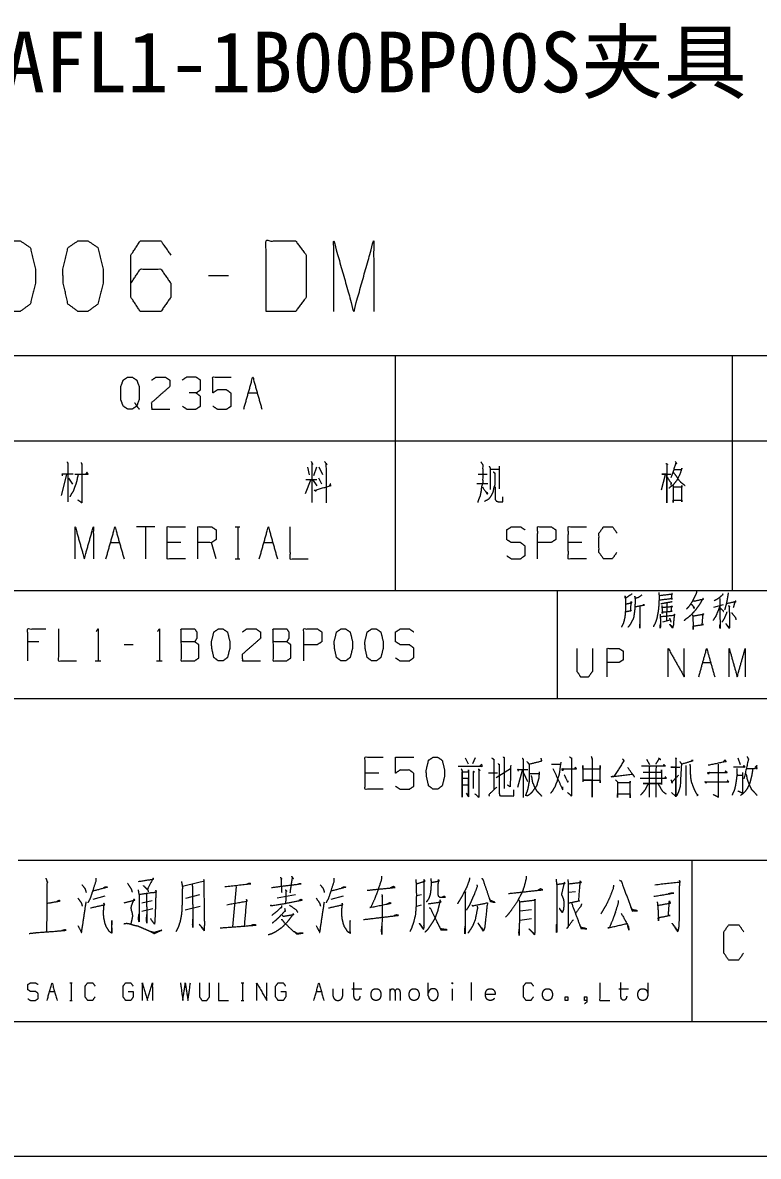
# Model space of a CAD drawing. Header units: millimetres. Extents: x 0 to 594, y 0 to 420.
# Drawn here: x 454.3 to 508.9, y 0 to 84.2 of the extents above; entities that cross this region are included whole.
import ezdxf

# ---------------------------------------------------------------- set-up
doc = ezdxf.new("R2010")
doc.units = ezdxf.units.MM
doc.layers.add('101', color=7, linetype='Continuous', true_color=0xffffff)

msp = doc.modelspace()

# ---------------------------------------------------------------- linework, layer by layer
at = {"layer": '101', "color": 72, "linetype": 'Continuous', "lineweight": 18}
for p, q in [((469.617, 65.375), (468.136, 65.375)), ((452, 59.463), (482, 59.463)), ((482, 59.463), (482, 53.113)), ((482, 59.463), (507, 59.463)), ((507, 59.463), (537, 59.463)), ((507, 59.463), (507, 53.113)), ((471.087, 56.675), (471.759, 56.675)), ((452, 53.113), (482, 53.113)), ((482, 53.113), (507, 53.113)), ((482, 53.113), (482, 42)), ((507, 53.113), (537, 53.113)), ((507, 53.113), (507, 42)), ((457.601, 50.625), (457.212, 49.075)), ((475.495, 51.175), (475.618, 50.6)), ((476.149, 51.175), (475.936, 50.525)), ((476.325, 51.2), (476.608, 50.625)), ((488.147, 50.65), (488.819, 50.65)), ((489.102, 51.025), (489.703, 51.025)), ((489.703, 51.25), (489.703, 49.55)), ((502.018, 50.6), (501.735, 49.45)), ((457.742, 50.35), (458.043, 49.9)), ((475.724, 50.25), (475.318, 49.175)), ((475.371, 50.25), (476.184, 50.25)), ((475.866, 50.25), (476.184, 49.775)), ((476.308, 50.375), (476.52, 49.925)), ((488.059, 49.95), (488.872, 49.95)), ((464.143, 46.737), (462.8, 46.737)), ((463.472, 46.737), (463.472, 44.363)), ((470.124, 46.737), (470.46, 46.737)), ((470.301, 46.737), (470.301, 44.363)), ((460.859, 45.563), (461.531, 45.563)), ((466.084, 45.563), (465.077, 45.563)), ((468.696, 44.363), (468.36, 45.563)), ((472.242, 45.563), (472.913, 45.563)), ((495.847, 45.563), (494.839, 45.563)), ((470.124, 44.363), (470.46, 44.363)), ((452, 42), (482, 42)), ((482, 42), (507, 42)), ((507, 42), (537, 42)), ((502.149, 41.069), (502.134, 39.766)), ((505.645, 40.782), (506.363, 40.98)), ((501.853, 39.678), (502.399, 39.832)), ((455.548, 38.206), (454.718, 38.206)), ((462.555, 37.981), (461.883, 37.981)), ((459.73, 36.781), (460.154, 36.781)), ((464.283, 36.781), (464.707, 36.781)), ((504.817, 36.664), (505.41, 36.664)), ((487.172, 29.581), (487.419, 29.131)), ((487.932, 29.581), (487.72, 29.131)), ((500.654, 29.481), (500.866, 29.081)), ((507.412, 29.581), (507.589, 29.081)), ((489.483, 28.131), (490.544, 28.806)), ((491.406, 28.656), (491.071, 27.381)), ((493.595, 29.106), (494.266, 29.106)), ((503.549, 29.006), (503.549, 26.781)), ((480.766, 28.456), (479.759, 28.456)), ((488.918, 28.481), (489.572, 28.481)), ((491.513, 28.481), (491.813, 27.831)), ((491.937, 28.431), (492.644, 28.431)), ((507.342, 28.306), (507.713, 28.306)), ((487.26, 26.956), (487.437, 26.681)), ((502.488, 27.006), (502.806, 26.731)), ((467.47, 19.408), (466.421, 19.132)), ((470.177, 20.029), (469.908, 17.027)), ((473.225, 19.201), (474.591, 19.442)), ((483.954, 19.408), (483.564, 19.339)), ((492.782, 19.856), (492.587, 19.753)), ((495.367, 19.649), (494.855, 19.58)), ((459.569, 19.097), (460.472, 19.339)), ((463.178, 18.821), (463.959, 18.994)), ((466.397, 18.304), (467.519, 18.58)), ((477.248, 19.097), (478.151, 19.339)), ((483.93, 18.649), (483.564, 18.545)), ((463.178, 18.2), (464.007, 18.407)), ((492.099, 18.304), (491.246, 18.2)), ((491.246, 17.545), (492.099, 17.648)), ((457.842, 12.887), (458.028, 12.887)), ((457.94, 12.887), (457.94, 11.576)), ((470.571, 12.887), (470.757, 12.887)), ((470.669, 12.887), (470.669, 11.576)), ((484.442, 11.921), (484.442, 12.887)), ((487.641, 12.901), (487.641, 11.576)), ((456.34, 12.239), (456.711, 12.239)), ((476.141, 12.239), (476.512, 12.239)), ((478.784, 12.446), (479.516, 12.446)), ((481.613, 11.576), (481.613, 12.446)), ((486.227, 12.446), (486.227, 11.576)), ((498.585, 12.446), (499.317, 12.446)), ((457.842, 11.576), (458.028, 11.576)), ((470.571, 11.576), (470.757, 11.576))]:
    msp.add_line(p, q, dxfattribs=at)
at = {"layer": '101', "color": 133, "linetype": 'Continuous', "lineweight": 18}
for p, q in [((404, 42), (584, 42)), ((494, 42), (494, 34)), ((404, 34), (584, 34)), ((454, 22), (563, 22)), ((504, 22), (504, 10)), ((25, 10), (584, 10)), ((404, 10), (584, 10)), ((0, 0), (594, 0))]:
    msp.add_line(p, q, dxfattribs=at)
at = {"layer": '101', "color": 72, "linetype": 'Continuous', "lineweight": 18}
for points, knots in [([(454.17, 62.729), (454.91, 63.28), (455.3, 64.823), (455.3, 65.871), (454.91, 67.469), (454.17, 67.965), (453.43, 67.965), (452.689, 67.469), (452.299, 65.871), (452.338, 64.823), (452.689, 63.28), (453.43, 62.729), (454.17, 62.729)], [0, 0, 0.067524, 0.18397, 0.260583, 0.380943, 0.446139, 0.500306, 0.565503, 0.685862, 0.762528, 0.878309, 0.945834, 1, 1]), ([(459.189, 62.729), (459.929, 63.28), (460.319, 64.823), (460.319, 65.871), (459.929, 67.469), (459.189, 67.965), (458.449, 67.965), (457.708, 67.469), (457.318, 65.871), (457.357, 64.823), (457.708, 63.28), (458.449, 62.729), (459.189, 62.729)], [0, 0, 0.067527, 0.183972, 0.260585, 0.380944, 0.446143, 0.500306, 0.565505, 0.685864, 0.76253, 0.87831, 0.945837, 1, 1]), ([(462.376, 64.823), (463.078, 65.871), (464.598, 65.871), (465.338, 64.823), (465.338, 63.776), (464.598, 62.729), (463.078, 62.729), (462.376, 63.776), (462.376, 66.918), (463.078, 67.965), (464.598, 67.965), (465.338, 66.918)], [0, 0, 0.076964, 0.169762, 0.248074, 0.312019, 0.39033, 0.483128, 0.560092, 0.751927, 0.82889, 0.921688, 1, 1]), ([(472.414, 62.729), (474.597, 62.729), (475.376, 63.776), (475.376, 66.918), (474.597, 67.965), (472.414, 67.965), (472.414, 62.729)], [0, 0, 0.142135, 0.22716, 0.43179, 0.516816, 0.658951, 1, 1]), ([(477.433, 62.729), (477.433, 67.965), (478.914, 62.729), (480.395, 67.965), (480.395, 62.729)], [0, 0, 0.245192, 0.5, 0.754808, 1, 1]), ([(462.653, 55.95), (462.812, 55.7), (462.476, 55.475), (462.14, 55.475), (461.804, 55.7), (461.628, 56.175), (461.628, 57.15), (461.804, 57.625), (462.14, 57.85), (462.476, 57.85), (462.812, 57.625), (462.989, 57.15), (462.989, 56.2), (462.812, 55.7), (462.989, 55.475)], [0, 0, 0.043279, 0.102317, 0.15137, 0.210409, 0.284431, 0.426833, 0.500855, 0.559893, 0.608946, 0.667985, 0.742007, 0.880758, 0.958212, 1, 1]), ([(463.922, 57.625), (464.24, 57.85), (464.929, 57.85), (465.265, 57.625), (465.265, 57.15), (463.904, 55.95), (463.922, 55.475), (465.265, 55.475)], [0, 0, 0.069694, 0.192978, 0.265273, 0.350226, 0.674741, 0.759753, 1, 1]), ([(467.206, 56.675), (467.542, 56.9), (467.542, 57.625), (467.206, 57.85), (466.516, 57.85), (466.181, 57.625)], [0, 0, 0.153882, 0.429856, 0.583738, 0.846131, 1, 1]), ([(468.457, 55.7), (468.793, 55.475), (469.482, 55.475), (469.818, 55.7), (469.818, 56.65), (469.482, 56.9), (468.793, 56.9), (468.457, 56.675), (468.457, 57.85), (469.818, 57.85)], [0, 0, 0.062227, 0.168343, 0.230571, 0.376816, 0.441265, 0.547381, 0.609609, 0.790491, 1, 1]), ([(470.751, 55.475), (471.423, 57.85), (472.095, 55.475)], [0, 0, 0.499999, 1, 1]), ([(466.198, 55.7), (466.516, 55.475), (467.206, 55.475), (467.542, 55.7), (467.542, 56.425), (467.206, 56.675), (466.693, 56.675)], [0, 0, 0.124113, 0.34368, 0.472446, 0.703377, 0.83674, 1, 1]), ([(457.636, 51.55), (457.707, 51.45), (457.707, 48.6)], [0, 0, 0.041199, 1, 1]), ([(458.679, 51.525), (458.732, 51.375), (458.732, 48.525), (458.432, 48.725)], [0, 0, 0.047211, 0.892897, 1, 1]), ([(475.76, 51.575), (475.866, 51.375), (475.813, 51.45), (475.813, 48.55)], [0, 0, 0.070341, 0.098886, 1, 1]), ([(476.75, 51.575), (476.926, 51.375), (476.856, 51.45), (476.856, 48.525)], [0, 0, 0.081003, 0.112283, 1, 1]), ([(488.359, 51.55), (488.483, 51.35), (488.483, 50), (488.395, 49.7), (488.359, 49.375), (488.289, 49.025), (488.2, 48.825), (488.112, 48.55)], [0, 0, 0.076124, 0.513099, 0.614333, 0.72015, 0.835727, 0.906506, 1, 1]), ([(502.089, 51.45), (502.195, 51.35), (502.142, 51.425), (502.142, 48.525), (502.142, 50.65), (501.788, 50.65), (502.442, 50.65)], [0, 0, 0.023246, 0.037896, 0.500412, 0.839325, 0.895699, 1, 1]), ([(502.778, 51.575), (502.884, 51.425), (502.814, 51.45), (502.46, 50.375)], [0, 0, 0.132127, 0.18606, 1, 1]), ([(457.3, 50.525), (457.283, 50.675), (458.096, 50.675)], [0, 0, 0.156662, 1, 1]), ([(458.467, 50.625), (458.396, 50.375), (458.361, 50.15), (458.29, 49.9), (458.184, 49.65), (458.096, 49.375), (457.954, 49.175), (457.848, 48.975)], [0, 0, 0.146027, 0.274049, 0.420079, 0.572726, 0.735077, 0.872761, 1, 1]), ([(458.22, 50.65), (459.209, 50.65), (459.121, 50.775), (459.015, 50.65)], [0, 0, 0.757422, 0.874569, 1, 1]), ([(489.261, 50.825), (489.385, 50.725), (489.385, 49.85), (489.296, 49.6), (489.261, 49.375), (489.19, 49.2), (489.049, 48.95), (488.907, 48.775), (488.624, 48.625)], [0, 0, 0.062424, 0.405825, 0.509885, 0.599271, 0.67335, 0.786068, 0.874362, 1, 1]), ([(488.96, 51.25), (489.049, 51.1), (489.049, 49.5)], [0, 0, 0.098135, 1, 1]), ([(502.708, 51), (503.255, 51), (503.273, 51.1), (503.114, 50.625), (502.884, 50.175), (502.619, 49.85), (502.301, 49.6)], [0, 0, 0.220965, 0.261917, 0.463928, 0.667686, 0.836825, 1, 1]), ([(502.637, 50.775), (502.814, 50.55), (503.008, 50.25), (503.185, 50.05), (503.503, 49.8)], [0, 0, 0.217552, 0.489381, 0.692327, 1, 1]), ([(476.149, 49.5), (476.096, 49.375), (475.99, 49.45), (477.227, 49.8), (477.174, 49.925), (477.103, 49.775)], [0, 0, 0.073276, 0.143365, 0.837238, 0.910514, 1, 1]), ([(488.465, 49.7), (488.819, 49.175), (488.872, 49.225), (488.731, 49.325)], [0, 0, 0.720028, 0.802953, 1, 1]), ([(489.402, 49.7), (489.402, 48.775), (489.491, 48.65), (489.632, 48.6), (489.985, 48.6), (489.985, 48.975)], [0, 0, 0.472766, 0.551011, 0.62766, 0.808338, 1, 1]), ([(502.177, 50.425), (502.478, 49.95), (502.478, 50.025), (502.442, 49.825)], [0, 0, 0.668993, 0.75826, 1, 1]), ([(502.619, 49.8), (502.619, 48.55), (502.619, 48.725), (503.255, 48.725), (503.255, 48.6), (503.255, 49.8), (503.255, 49.675), (502.69, 49.675)], [0, 0, 0.306602, 0.349526, 0.505604, 0.536265, 0.830602, 0.861262, 1, 1]), ([(458.247, 44.363), (458.247, 46.737), (458.919, 44.363), (459.59, 46.737), (459.59, 44.363)], [0, 0, 0.245192, 0.500001, 0.754808, 1, 1]), ([(460.524, 44.363), (461.195, 46.737), (461.867, 44.363)], [0, 0, 0.499999, 1, 1]), ([(466.42, 44.363), (465.076, 44.363), (465.076, 46.737), (466.42, 46.737)], [0, 0, 0.26539, 0.73461, 1, 1]), ([(467.353, 44.363), (467.353, 46.737), (468.36, 46.737), (468.696, 46.513), (468.696, 45.788), (468.36, 45.563), (467.353, 45.563)], [0, 0, 0.400951, 0.571036, 0.639278, 0.761673, 0.829915, 1, 1]), ([(471.906, 44.363), (472.578, 46.737), (473.249, 44.363)], [0, 0, 0.500001, 1, 1]), ([(474.182, 46.737), (474.182, 44.363), (475.526, 44.363)], [0, 0, 0.638733, 1, 1]), ([(490.269, 44.588), (490.604, 44.363), (491.294, 44.363), (491.63, 44.613), (491.63, 45.313), (491.294, 45.563), (490.622, 45.563), (490.269, 45.788), (490.269, 46.513), (490.622, 46.737), (491.294, 46.737), (491.63, 46.513)], [0, 0, 0.068035, 0.184054, 0.254518, 0.372335, 0.442799, 0.555847, 0.62637, 0.748394, 0.818917, 0.931965, 1, 1]), ([(492.563, 44.363), (492.563, 46.737), (493.57, 46.737), (493.906, 46.513), (493.906, 45.788), (493.553, 45.563), (492.563, 45.563)], [0, 0, 0.401146, 0.571314, 0.639589, 0.762044, 0.832821, 1, 1]), ([(496.183, 44.363), (494.839, 44.363), (494.839, 46.737), (496.183, 46.737)], [0, 0, 0.26539, 0.73461, 1, 1]), ([(498.441, 44.838), (498.106, 44.363), (497.452, 44.363), (497.116, 44.838), (497.116, 46.263), (497.452, 46.737), (498.123, 46.737), (498.459, 46.263)], [0, 0, 0.114572, 0.243369, 0.357936, 0.638584, 0.753151, 0.885433, 1, 1]), ([(499.558, 41.753), (499.496, 41.709), (499.075, 41.422), (499.043, 41.599), (499.09, 41.422), (499.09, 40.848), (499.075, 40.495), (499.059, 40.252), (499.028, 40.009), (498.981, 39.788), (498.918, 39.567), (498.84, 39.413), (498.778, 39.28)], [0, 0, 0.024368, 0.186804, 0.243943, 0.302152, 0.485021, 0.597665, 0.675193, 0.753197, 0.825097, 0.898188, 0.953343, 1, 1]), ([(500.292, 41.665), (500.042, 41.488), (499.808, 41.422), (499.777, 41.599), (499.808, 41.334), (499.793, 41.069), (499.777, 40.782), (499.761, 40.539), (499.73, 40.318), (499.699, 40.075), (499.652, 39.898), (499.574, 39.766), (499.496, 39.611), (499.418, 39.479), (499.34, 39.368), (499.262, 39.28)], [0, 0, 0.096323, 0.172942, 0.229419, 0.31342, 0.396988, 0.487497, 0.564128, 0.634338, 0.711439, 0.768977, 0.817389, 0.871907, 0.92032, 0.962889, 1, 1]), ([(501.556, 41.864), (501.572, 41.665), (501.572, 41.312), (501.556, 40.98), (501.54, 40.76), (501.509, 40.472), (501.462, 40.23), (501.415, 39.965), (501.353, 39.766), (501.275, 39.567), (501.15, 39.324)], [0, 0, 0.076501, 0.212087, 0.339339, 0.424292, 0.535104, 0.630037, 0.733303, 0.813244, 0.895183, 1, 1]), ([(501.603, 41.643), (502.571, 41.753), (502.524, 41.797), (502.477, 41.4), (502.555, 41.4), (501.587, 41.289)], [0, 0, 0.391065, 0.416908, 0.577568, 0.608919, 1, 1]), ([(504.131, 41.245), (504.178, 41.223), (504.88, 41.378), (504.834, 41.422), (504.709, 41.201), (504.568, 40.958), (504.428, 40.76), (504.272, 40.561), (504.1, 40.362), (503.913, 40.163), (503.71, 39.987), (503.554, 39.876), (503.429, 39.766)], [0, 0, 0.017087, 0.254606, 0.275863, 0.359627, 0.452281, 0.53264, 0.616083, 0.702808, 0.792983, 0.881824, 0.944958, 1, 1]), ([(504.35, 41.93), (504.334, 41.775), (504.147, 41.422), (504.038, 41.201), (503.913, 41.002), (503.757, 40.782), (503.6, 40.627)], [0, 0, 0.101777, 0.36375, 0.525151, 0.678919, 0.856079, 1, 1]), ([(506.3, 41.753), (506.269, 41.665), (506.066, 41.488), (505.848, 41.334), (505.66, 41.245)], [0, 0, 0.111866, 0.433083, 0.752722, 1, 1]), ([(506.082, 41.422), (506.098, 39.678), (506.113, 39.192), (506.082, 39.28), (506.098, 39.479)], [0, 0, 0.691284, 0.883885, 0.921007, 1, 1]), ([(506.706, 41.841), (506.691, 41.731), (506.613, 41.267), (506.55, 40.958), (506.441, 40.583)], [0, 0, 0.086565, 0.451627, 0.696476, 1, 1]), ([(499.121, 40.428), (499.153, 40.45), (499.512, 40.517), (499.465, 40.495), (499.512, 41.179), (499.543, 41.091), (499.106, 40.98)], [0, 0, 0.022681, 0.239272, 0.269991, 0.67699, 0.732558, 1, 1]), ([(499.793, 40.804), (500.495, 40.936), (500.448, 40.958), (500.37, 40.914)], [0, 0, 0.834801, 0.895274, 1, 1]), ([(500.152, 40.848), (500.152, 39.214), (500.136, 39.324), (500.152, 39.501)], [0, 0, 0.849787, 0.907774, 1, 1]), ([(502.555, 41.201), (502.508, 41.157), (502.118, 41.091), (501.899, 41.047), (501.696, 41.002)], [0, 0, 0.072258, 0.516577, 0.766872, 1, 1]), ([(501.775, 40.892), (501.79, 40.737), (501.821, 40.296), (501.806, 40.406), (502.539, 40.472), (502.477, 40.472), (502.524, 40.87), (502.555, 40.804), (501.79, 40.737)], [0, 0, 0.056492, 0.21748, 0.258025, 0.525912, 0.548628, 0.694157, 0.720792, 1, 1]), ([(503.959, 41.002), (503.991, 40.98), (504.162, 40.782), (504.178, 40.671), (504.116, 40.826)], [0, 0, 0.066027, 0.51959, 0.712136, 1, 1]), ([(506.082, 40.87), (505.988, 40.583), (505.879, 40.34), (505.785, 40.097), (505.692, 39.965), (505.582, 39.788)], [0, 0, 0.251915, 0.474139, 0.691324, 0.826702, 1, 1]), ([(506.098, 40.715), (506.3, 40.539), (506.347, 40.45)], [0, 0, 0.729132, 1, 1]), ([(506.597, 40.428), (506.581, 40.318), (506.41, 39.92), (506.238, 39.656)], [0, 0, 0.129623, 0.632932, 1, 1]), ([(506.738, 40.892), (506.816, 40.782), (506.784, 40.804), (506.8, 39.633), (506.8, 39.346), (506.784, 39.192), (506.535, 39.545), (506.784, 39.236)], [0, 0, 0.051679, 0.066293, 0.513636, 0.623353, 0.682731, 0.848101, 1, 1]), ([(506.581, 41.047), (507.284, 41.201), (507.221, 41.223), (507.081, 40.737)], [0, 0, 0.557075, 0.608386, 1, 1]), ([(501.65, 40.252), (501.665, 40.053), (501.681, 39.545), (501.665, 39.214), (501.65, 39.302), (501.681, 39.523)], [0, 0, 0.147471, 0.523365, 0.76867, 0.83502, 1, 1]), ([(501.681, 40.075), (502.742, 40.185), (502.711, 40.252), (502.696, 40.141), (502.649, 39.633), (502.633, 39.435), (502.571, 39.214), (502.368, 39.501), (502.586, 39.28)], [0, 0, 0.37408, 0.399746, 0.438828, 0.617586, 0.687454, 0.767884, 0.891101, 1, 1]), ([(502.352, 39.965), (502.415, 39.788), (502.446, 39.656)], [0, 0, 0.579206, 1, 1]), ([(504.038, 40.208), (504.069, 40.141), (504.1, 39.589), (504.116, 39.523), (504.116, 39.126), (504.1, 39.302), (504.1, 39.368), (504.865, 39.479), (504.771, 39.479), (504.849, 40.296), (504.88, 40.252), (504.834, 40.23), (504.084, 40.097)], [0, 0, 0.018828, 0.160986, 0.178485, 0.280675, 0.32627, 0.343302, 0.542022, 0.566109, 0.777123, 0.791034, 0.804348, 1, 1]), ([(506.956, 40.362), (507.237, 40.009), (507.284, 39.832)], [0, 0, 0.711826, 1, 1]), ([(454.718, 36.781), (454.718, 39.156), (456.061, 39.156)], [0, 0, 0.638733, 1, 1]), ([(456.994, 39.156), (456.994, 36.781), (458.338, 36.781)], [0, 0, 0.638733, 1, 1]), ([(459.801, 38.956), (459.942, 39.156), (459.942, 36.781)], [0, 0, 0.093495, 1, 1]), ([(464.354, 38.956), (464.495, 39.156), (464.495, 36.781)], [0, 0, 0.093486, 1, 1]), ([(466.1, 38.206), (466.1, 39.156), (467.108, 39.156), (467.267, 38.931), (467.267, 38.456), (467.108, 38.206), (466.1, 38.206), (466.1, 36.781), (467.09, 36.781), (467.426, 37.006), (467.426, 37.981), (467.108, 38.206)], [0, 0, 0.115916, 0.238846, 0.272469, 0.330427, 0.366583, 0.489513, 0.663388, 0.784159, 0.833485, 0.952452, 1, 1]), ([(469.207, 36.781), (469.543, 37.031), (469.72, 37.731), (469.72, 38.206), (469.543, 38.931), (469.207, 39.156), (468.871, 39.156), (468.536, 38.931), (468.359, 38.206), (468.377, 37.731), (468.536, 37.031), (468.871, 36.781), (469.207, 36.781)], [0, 0, 0.067525, 0.183972, 0.260585, 0.380946, 0.446143, 0.500306, 0.565503, 0.685864, 0.76253, 0.878312, 0.945837, 1, 1]), ([(470.653, 38.931), (470.971, 39.156), (471.661, 39.156), (471.996, 38.931), (471.996, 38.456), (470.635, 37.256), (470.653, 36.781), (471.996, 36.781)], [0, 0, 0.069694, 0.192979, 0.265274, 0.350228, 0.67474, 0.759752, 1, 1]), ([(472.93, 38.206), (472.93, 39.156), (473.937, 39.156), (474.096, 38.931), (474.096, 38.456), (473.937, 38.206), (472.93, 38.206), (472.93, 36.781), (473.919, 36.781), (474.255, 37.006), (474.255, 37.981), (473.937, 38.206)], [0, 0, 0.115917, 0.238848, 0.272471, 0.33043, 0.366586, 0.489518, 0.663393, 0.784166, 0.833488, 0.952456, 1, 1]), ([(475.206, 36.781), (475.206, 39.156), (476.213, 39.156), (476.549, 38.931), (476.549, 38.206), (476.196, 37.981), (475.206, 37.981)], [0, 0, 0.401141, 0.571307, 0.639586, 0.76204, 0.832816, 1, 1]), ([(478.313, 36.781), (478.649, 37.031), (478.826, 37.731), (478.826, 38.206), (478.649, 38.931), (478.313, 39.156), (477.977, 39.156), (477.642, 38.931), (477.465, 38.206), (477.482, 37.731), (477.642, 37.031), (477.977, 36.781), (478.313, 36.781)], [0, 0, 0.06753, 0.183975, 0.260587, 0.380946, 0.446148, 0.500311, 0.565508, 0.685866, 0.762531, 0.878313, 0.945837, 1, 1]), ([(480.59, 36.781), (480.925, 37.031), (481.102, 37.731), (481.102, 38.206), (480.925, 38.931), (480.59, 39.156), (480.254, 39.156), (479.918, 38.931), (479.741, 38.206), (479.759, 37.731), (479.918, 37.031), (480.254, 36.781), (480.59, 36.781)], [0, 0, 0.067525, 0.183972, 0.260585, 0.380946, 0.446143, 0.500306, 0.565503, 0.685864, 0.76253, 0.878312, 0.945837, 1, 1]), ([(482.018, 37.006), (482.354, 36.781), (483.043, 36.781), (483.379, 37.031), (483.379, 37.731), (483.043, 37.981), (482.371, 37.981), (482.018, 38.206), (482.018, 38.931), (482.371, 39.156), (483.043, 39.156), (483.379, 38.931)], [0, 0, 0.068035, 0.184055, 0.254519, 0.372336, 0.4428, 0.555842, 0.62637, 0.748395, 0.818923, 0.931965, 1, 1]), ([(495.468, 37.701), (495.468, 36.023), (495.749, 35.604), (496.342, 35.604), (496.655, 36.023), (496.655, 37.701)], [0, 0, 0.337151, 0.438599, 0.557782, 0.662849, 1, 1]), ([(497.731, 35.604), (497.731, 37.701), (498.621, 37.701), (498.918, 37.503), (498.918, 36.862), (498.605, 36.664), (497.731, 36.664)], [0, 0, 0.401145, 0.571315, 0.639588, 0.762043, 0.832818, 1, 1]), ([(502.257, 35.604), (502.257, 37.701), (503.443, 35.604), (503.443, 37.701)], [0, 0, 0.317575, 0.682425, 1, 1]), ([(506.783, 35.604), (506.783, 37.701), (507.376, 35.604), (507.969, 37.701), (507.969, 35.604)], [0, 0, 0.245192, 0.5, 0.754808, 1, 1]), ([(481.102, 27.256), (479.759, 27.256), (479.759, 29.631), (481.102, 29.631)], [0, 0, 0.26539, 0.73461, 1, 1]), ([(482.018, 27.481), (482.354, 27.256), (483.043, 27.256), (483.379, 27.481), (483.379, 28.431), (483.043, 28.681), (482.354, 28.681), (482.018, 28.456), (482.018, 29.631), (483.379, 29.631)], [0, 0, 0.062227, 0.168343, 0.230571, 0.376817, 0.441265, 0.547382, 0.609609, 0.790491, 1, 1]), ([(485.143, 27.256), (485.478, 27.506), (485.655, 28.206), (485.655, 28.681), (485.478, 29.406), (485.143, 29.631), (484.807, 29.631), (484.471, 29.406), (484.294, 28.681), (484.312, 28.206), (484.471, 27.506), (484.807, 27.256), (485.143, 27.256)], [0, 0, 0.06753, 0.183975, 0.260587, 0.380945, 0.446147, 0.50031, 0.565507, 0.685867, 0.762532, 0.878313, 0.945837, 1, 1]), ([(489.165, 29.581), (489.307, 29.456), (489.307, 27.206)], [0, 0, 0.077397, 1, 1]), ([(489.996, 29.656), (490.067, 29.606), (490.067, 27.306)], [0, 0, 0.036281, 1, 1]), ([(491.424, 29.556), (491.495, 29.456), (491.495, 26.631)], [0, 0, 0.04155, 1, 1]), ([(492.803, 29.556), (492.856, 29.331), (491.937, 29.106), (491.778, 29.306)], [0, 0, 0.161323, 0.821661, 1, 1]), ([(494.938, 29.656), (495.079, 29.556), (495.079, 26.756), (494.779, 27.006)], [0, 0, 0.051478, 0.883809, 1, 1]), ([(496.543, 29.681), (496.631, 29.456), (496.613, 29.506), (496.613, 26.656), (496.613, 27.931), (495.942, 27.931), (497.214, 27.931), (497.214, 27.731), (497.214, 29.006), (497.214, 28.756), (495.906, 28.756), (495.906, 29.006), (495.906, 27.806)], [0, 0, 0.022285, 0.027173, 0.289919, 0.407463, 0.469386, 0.586709, 0.605147, 0.722692, 0.74574, 0.866322, 0.88937, 1, 1]), ([(498.854, 29.506), (498.996, 29.356), (498.961, 29.356), (498.236, 28.206), (498.024, 28.181), (499.597, 28.381), (499.756, 28.156), (499.261, 28.856)], [0, 0, 0.04548, 0.053278, 0.353145, 0.400264, 0.750089, 0.810879, 1, 1]), ([(501.537, 29.581), (501.697, 29.456), (501.573, 29.506), (501.325, 29.106)], [0, 0, 0.250983, 0.416493, 1, 1]), ([(502.789, 29.556), (502.877, 29.506), (502.824, 29.556), (502.824, 26.681), (502.824, 28.881), (502.453, 28.881), (503.107, 28.881)], [0, 0, 0.016179, 0.027791, 0.485991, 0.836614, 0.895773, 1, 1]), ([(508.102, 29.681), (508.208, 29.481), (507.872, 28.031)], [0, 0, 0.132014, 1, 1]), ([(486.677, 28.956), (488.462, 28.956), (488.409, 29.106), (488.285, 28.981)], [0, 0, 0.842001, 0.917043, 1, 1]), ([(486.889, 28.781), (486.96, 28.606), (486.96, 26.656), (486.96, 28.556), (487.437, 28.556), (487.437, 28.681), (487.437, 26.681), (487.437, 28.056), (486.942, 28.056), (486.942, 27.581), (487.419, 27.581)], [0, 0, 0.019945, 0.226009, 0.426789, 0.477217, 0.490426, 0.701774, 0.847075, 0.899373, 0.949568, 1, 1]), ([(488.161, 28.756), (488.285, 28.656), (488.197, 28.731), (488.197, 26.656), (487.914, 26.906)], [0, 0, 0.058319, 0.100809, 0.861601, 1, 1]), ([(489.625, 29.156), (489.713, 29.081), (489.713, 26.981), (489.731, 26.806), (489.855, 26.756), (490.791, 26.756), (490.791, 27.206)], [0, 0, 0.029632, 0.566439, 0.611401, 0.645505, 0.88497, 1, 1]), ([(490.562, 29.031), (490.526, 27.431), (490.332, 27.556)], [0, 0, 0.873798, 1, 1]), ([(491.141, 28.606), (491.088, 28.731), (491.831, 28.731)], [0, 0, 0.154629, 1, 1]), ([(491.937, 29.106), (491.937, 27.831), (491.901, 27.706), (491.884, 27.556), (491.813, 27.206), (491.654, 26.756)], [0, 0, 0.533405, 0.587751, 0.65094, 0.800321, 1, 1]), ([(494.284, 29.256), (494.16, 28.381), (494.125, 28.256), (494.054, 28.056), (494.001, 27.831), (493.913, 27.631), (493.842, 27.431), (493.754, 27.306), (493.665, 27.131), (493.524, 26.956)], [0, 0, 0.358965, 0.411731, 0.497898, 0.591799, 0.68062, 0.766787, 0.828964, 0.908602, 1, 1]), ([(493.701, 28.806), (494.425, 27.206), (494.443, 27.431)], [0, 0, 0.886137, 1, 1]), ([(494.496, 28.756), (494.408, 28.631), (494.372, 28.781), (495.45, 28.781), (495.362, 28.881), (495.291, 28.756)], [0, 0, 0.092077, 0.184784, 0.833348, 0.913616, 1, 1]), ([(500.265, 28.981), (502.032, 28.981), (501.926, 29.081), (501.873, 28.956)], [0, 0, 0.862592, 0.933739, 1, 1]), ([(500.406, 28.531), (501.75, 28.531), (501.75, 28.681), (501.75, 27.606), (501.75, 27.681), (500.406, 27.681), (501.697, 27.681), (501.697, 27.631)], [0, 0, 0.252175, 0.280334, 0.482142, 0.496222, 0.748396, 0.990614, 1, 1]), ([(500.866, 26.656), (500.866, 28.981), (501.343, 28.981), (501.343, 26.656)], [0, 0, 0.45346, 0.54654, 1, 1]), ([(503.107, 29.306), (503.231, 29.156), (503.142, 27.481), (503.036, 27.106), (502.877, 26.756)], [0, 0, 0.073489, 0.707413, 0.854699, 1, 1]), ([(503.266, 29.131), (504.097, 29.381), (503.973, 29.381), (503.973, 29.331)], [0, 0, 0.833155, 0.951983, 1, 1]), ([(503.867, 29.106), (503.885, 28.606), (503.902, 28.181), (503.955, 27.831), (504.132, 27.356), (504.309, 26.981), (504.433, 26.806), (504.468, 26.856), (504.38, 26.756)], [0, 0, 0.191685, 0.354656, 0.49028, 0.684461, 0.843292, 0.925406, 0.948866, 1, 1]), ([(506.373, 29.306), (506.462, 29.431), (506.55, 29.306), (505.224, 29.031)], [0, 0, 0.092221, 0.184443, 1, 1]), ([(505.967, 29.106), (505.967, 26.656), (505.596, 26.856)], [0, 0, 0.853178, 1, 1]), ([(507.342, 28.806), (507.359, 28.331), (507.289, 27.831), (507.253, 27.606), (507.183, 27.256), (507.112, 27.081), (506.988, 26.806)], [0, 0, 0.231255, 0.476934, 0.587744, 0.761464, 0.853289, 1, 1]), ([(507.094, 28.906), (507.96, 28.906), (507.872, 29.006), (507.819, 28.856)], [0, 0, 0.747505, 0.862695, 1, 1]), ([(508.526, 28.806), (508.508, 28.631), (508.455, 28.306), (508.402, 28.081), (508.332, 27.806), (508.243, 27.556), (508.119, 27.306), (507.96, 27.081), (507.784, 26.906), (507.607, 26.781)], [0, 0, 0.076302, 0.219155, 0.319437, 0.442613, 0.557638, 0.678647, 0.798185, 0.906093, 1, 1]), ([(508.066, 28.806), (508.844, 28.806), (508.826, 29.006), (508.685, 28.856)], [0, 0, 0.656503, 0.825993, 1, 1]), ([(487.773, 28.606), (487.861, 28.531), (487.79, 28.556), (487.79, 27.306)], [0, 0, 0.080429, 0.13247, 1, 1]), ([(492.679, 28.556), (492.661, 28.256), (492.644, 28.056), (492.573, 27.831), (492.52, 27.631), (492.485, 27.506), (492.379, 27.356), (492.255, 27.206), (492.149, 27.031), (492.007, 26.906), (491.848, 26.781), (491.742, 26.756)], [0, 0, 0.139341, 0.232435, 0.341793, 0.437728, 0.497958, 0.583143, 0.67329, 0.768175, 0.855678, 0.949485, 1, 1]), ([(492.078, 28.281), (492.131, 28.081), (492.149, 27.906), (492.184, 27.731), (492.255, 27.606), (492.308, 27.456), (492.396, 27.306), (492.485, 27.131), (492.591, 27.031), (492.661, 26.956), (492.767, 26.856), (492.856, 26.731)], [0, 0, 0.116121, 0.214831, 0.315032, 0.395625, 0.484906, 0.582616, 0.692643, 0.774442, 0.832284, 0.914083, 1, 1]), ([(494.531, 28.331), (494.796, 27.781), (494.849, 27.856)], [0, 0, 0.869226, 1, 1]), ([(498.342, 27.956), (498.483, 27.806), (498.483, 26.631), (498.483, 26.906), (499.438, 26.906), (499.438, 26.606), (499.438, 27.856), (499.438, 27.731), (498.501, 27.731)], [0, 0, 0.039471, 0.264467, 0.317126, 0.499888, 0.557334, 0.79669, 0.820626, 1, 1]), ([(500.177, 28.081), (502.103, 28.081), (502.032, 28.181), (501.997, 28.081)], [0, 0, 0.893961, 0.950786, 1, 1]), ([(502.453, 27.956), (502.559, 27.706), (502.524, 27.781), (503.036, 28.306)], [0, 0, 0.249565, 0.325757, 1, 1]), ([(505.101, 27.806), (505.065, 27.706), (504.977, 27.806), (506.744, 27.806), (506.656, 27.906), (506.621, 27.781)], [0, 0, 0.046716, 0.105488, 0.883998, 0.942784, 1, 1]), ([(505.313, 28.506), (505.242, 28.381), (505.171, 28.506), (506.621, 28.506), (506.515, 28.606), (506.462, 28.506)], [0, 0, 0.071965, 0.14393, 0.870233, 0.943275, 1, 1]), ([(507.766, 28.506), (507.766, 26.956), (507.412, 27.131)], [0, 0, 0.79714, 1, 1]), ([(508.013, 28.406), (508.066, 28.256), (508.102, 28.031), (508.19, 27.781), (508.314, 27.481), (508.42, 27.256), (508.597, 27.081), (508.844, 26.806)], [0, 0, 0.086283, 0.209801, 0.353603, 0.529594, 0.664487, 0.799369, 1, 1]), ([(488.989, 26.731), (488.953, 26.856), (489.537, 27.431)], [0, 0, 0.13689, 1, 1]), ([(500.742, 27.606), (500.654, 27.456), (500.53, 27.206), (500.371, 27.006), (500.194, 26.806)], [0, 0, 0.178475, 0.464405, 0.726374, 1, 1]), ([(501.52, 27.606), (501.608, 27.481), (501.697, 27.306), (501.856, 27.081), (502.103, 26.906)], [0, 0, 0.16501, 0.376306, 0.673313, 1, 1]), ([(456.058, 20.65), (456.204, 20.305), (456.155, 20.408), (456.131, 19.684), (456.131, 17.648), (456.106, 16.682)], [0, 0, 0.088891, 0.116032, 0.287979, 0.770794, 1, 1]), ([(459.764, 20.65), (459.764, 20.408), (459.52, 19.649), (459.35, 19.132), (459.179, 18.821)], [0, 0, 0.124612, 0.535976, 0.81716, 1, 1]), ([(462.129, 20.27), (462.398, 19.856), (462.471, 19.615)], [0, 0, 0.661595, 1, 1]), ([(462.934, 20.408), (464.056, 20.581), (464.032, 20.65), (463.593, 19.822), (463.3, 20.098), (463.617, 19.787), (463.666, 19.649)], [0, 0, 0.36175, 0.385071, 0.68373, 0.811932, 0.953357, 1, 1]), ([(466.129, 20.408), (466.202, 19.994), (466.177, 19.58), (466.177, 18.856), (466.153, 18.2), (466.104, 17.821), (466.031, 17.441), (465.909, 17.062), (465.811, 16.855), (465.714, 16.682)], [0, 0, 0.110336, 0.219176, 0.409317, 0.581468, 0.681885, 0.783317, 0.887931, 0.947989, 1, 1]), ([(466.202, 20.063), (467.836, 20.443), (467.787, 20.546), (467.787, 20.029), (467.812, 18.614), (467.812, 17.786), (467.836, 17.269), (467.812, 16.924), (467.812, 16.751), (467.446, 17.234), (467.787, 16.855)], [0, 0, 0.250208, 0.267273, 0.344452, 0.555438, 0.678924, 0.756189, 0.80777, 0.833496, 0.923863, 1, 1]), ([(466.933, 20.201), (466.982, 17.476), (466.982, 16.993), (466.958, 17.2), (466.982, 17.614)], [0, 0, 0.711345, 0.837386, 0.891777, 1, 1]), ([(469.347, 20.029), (471.274, 20.236), (471.177, 20.27), (471.006, 20.201)], [0, 0, 0.870761, 0.917258, 1, 1]), ([(472.81, 19.96), (475.005, 20.236), (474.883, 20.236), (474.737, 20.167)], [0, 0, 0.886328, 0.935184, 1, 1]), ([(473.469, 20.719), (473.566, 20.581), (473.517, 20.581), (473.566, 19.58)], [0, 0, 0.138588, 0.178591, 1, 1]), ([(474.298, 20.788), (474.444, 20.615), (474.347, 20.684), (474.176, 19.546)], [0, 0, 0.151118, 0.230947, 1, 1]), ([(477.444, 20.65), (477.444, 20.408), (477.2, 19.649), (477.029, 19.132), (476.858, 18.821)], [0, 0, 0.124612, 0.535976, 0.81716, 1, 1]), ([(480.979, 20.788), (480.979, 20.581), (480.662, 19.615), (480.443, 19.063), (480.174, 18.476), (480.126, 18.476), (481.687, 18.787), (481.589, 18.821), (481.37, 18.718)], [0, 0, 0.046524, 0.275034, 0.408549, 0.553506, 0.56447, 0.922194, 0.945453, 1, 1]), ([(483.515, 20.546), (483.54, 20.27), (483.564, 19.408), (483.54, 18.58), (483.491, 17.924), (483.344, 17.338), (483.198, 16.924), (483.076, 16.682)], [0, 0, 0.070329, 0.28934, 0.499598, 0.66644, 0.819873, 0.931329, 1, 1]), ([(483.588, 20.236), (484.223, 20.443), (484.125, 20.512), (484.125, 17.165), (484.101, 16.924), (484.076, 16.855), (483.784, 17.303), (484.076, 16.924)], [0, 0, 0.122094, 0.143965, 0.756447, 0.800872, 0.814266, 0.912285, 1, 1]), ([(484.637, 20.615), (484.662, 20.27), (484.637, 19.822), (484.588, 19.442), (484.491, 19.166), (484.369, 18.959), (484.296, 18.89)], [0, 0, 0.190955, 0.438945, 0.650197, 0.811822, 0.944471, 1, 1]), ([(484.686, 20.339), (485.271, 20.443), (485.198, 20.546), (485.149, 20.029), (485.149, 19.58), (485.174, 19.339), (485.296, 19.235), (485.735, 19.235), (485.637, 19.304), (485.467, 19.235)], [0, 0, 0.209704, 0.254423, 0.437773, 0.595974, 0.681593, 0.738026, 0.892891, 0.935043, 1, 1]), ([(487.515, 20.684), (487.49, 20.512), (487.319, 20.029), (487.149, 19.684), (486.929, 19.27), (486.758, 18.994), (486.612, 18.752)], [0, 0, 0.081146, 0.319756, 0.49905, 0.71731, 0.868474, 1, 1]), ([(488.417, 20.65), (488.49, 20.581), (489.051, 18.925), (489.393, 18.856), (489.076, 18.994), (488.978, 19.132)], [0, 0, 0.037082, 0.681737, 0.810185, 0.937687, 1, 1]), ([(491.709, 20.788), (491.709, 20.615), (491.563, 20.029), (491.416, 19.615), (491.27, 19.339), (491.002, 18.821), (490.611, 18.269), (490.343, 17.924), (490.172, 17.752)], [0, 0, 0.049752, 0.224095, 0.350744, 0.440846, 0.608969, 0.803946, 0.929998, 1, 1]), ([(493.928, 20.581), (493.976, 20.167), (493.976, 16.648), (493.952, 16.924), (493.976, 17.234)], [0, 0, 0.092137, 0.86992, 0.931161, 1, 1]), ([(494.001, 20.201), (494.611, 20.27), (494.537, 20.339), (494.342, 19.477), (494.342, 19.408), (494.391, 19.304), (494.464, 19.132), (494.513, 18.89), (494.513, 18.683), (494.489, 18.442), (494.464, 18.269), (494.391, 18.097), (494.172, 18.407), (494.391, 18.131)], [0, 0, 0.163213, 0.189962, 0.425149, 0.443501, 0.473932, 0.523767, 0.589293, 0.644347, 0.708903, 0.755238, 0.805073, 0.906208, 1, 1]), ([(494.806, 20.546), (494.83, 20.236), (494.83, 17.062), (494.733, 16.924), (495.22, 17.579)], [0, 0, 0.069653, 0.779472, 0.817267, 1, 1]), ([(494.855, 20.236), (495.806, 20.339), (495.708, 20.443), (495.586, 18.959), (495.66, 18.959), (494.879, 18.787)], [0, 0, 0.276542, 0.317649, 0.747834, 0.768982, 1, 1]), ([(498.634, 20.512), (498.756, 20.443), (499.586, 18.235), (499.976, 18.235), (499.61, 18.304), (499.464, 18.545)], [0, 0, 0.039541, 0.70512, 0.815248, 0.920314, 1, 1]), ([(501.268, 20.167), (503.146, 20.374), (503.097, 20.477), (503.073, 19.96), (503.073, 18.028), (503.048, 17.269), (503.024, 16.924), (502.975, 16.751), (502.951, 16.682), (502.536, 17.303), (502.951, 16.786)], [0, 0, 0.261648, 0.277492, 0.349233, 0.616765, 0.721922, 0.769815, 0.794639, 0.804773, 0.908173, 1, 1]), ([(458.74, 20.167), (458.959, 19.891), (459.008, 19.753), (459.057, 19.58)], [0, 0, 0.519937, 0.735718, 1, 1]), ([(459.593, 19.718), (460.642, 19.994), (460.472, 19.994), (460.301, 19.891)], [0, 0, 0.745418, 0.86277, 1, 1]), ([(462.91, 19.787), (462.983, 19.408), (462.983, 17.407), (462.934, 17.648), (462.983, 17.993)], [0, 0, 0.129595, 0.800554, 0.883167, 1, 1]), ([(462.983, 19.442), (463.861, 19.58), (464.276, 19.615), (464.227, 19.753), (464.203, 18.683), (464.178, 18.028), (464.154, 17.476), (464.129, 17.234), (463.837, 17.648)], [0, 0, 0.198437, 0.291326, 0.324003, 0.562828, 0.709268, 0.832621, 0.88681, 1, 1]), ([(463.544, 19.477), (463.544, 18.614), (463.568, 17.786), (463.568, 17.303), (463.52, 17.545), (463.568, 17.959)], [0, 0, 0.304008, 0.595981, 0.766226, 0.853067, 1, 1]), ([(473.834, 19.787), (473.932, 19.684), (473.883, 19.649), (473.859, 18.821)], [0, 0, 0.138048, 0.196037, 1, 1]), ([(476.419, 20.167), (476.639, 19.891), (476.687, 19.753), (476.736, 19.58)], [0, 0, 0.519919, 0.735708, 1, 1]), ([(477.273, 19.718), (478.322, 19.994), (478.151, 19.994), (477.98, 19.891)], [0, 0, 0.745418, 0.86277, 1, 1]), ([(479.906, 19.753), (481.979, 19.96), (481.882, 20.029), (481.614, 19.925)], [0, 0, 0.836558, 0.884538, 1, 1]), ([(481.004, 19.442), (481.028, 19.27), (481.004, 16.475), (480.979, 16.751), (481.004, 17.096)], [0, 0, 0.048504, 0.826565, 0.903707, 1, 1]), ([(487.197, 19.649), (487.173, 16.544), (487.149, 16.82), (487.197, 17.096)], [0, 0, 0.847819, 0.923473, 1, 1]), ([(488.051, 20.167), (488.076, 20.029), (487.856, 19.442), (487.758, 19.235), (487.612, 18.89), (487.466, 18.58), (487.271, 18.269)], [0, 0, 0.067376, 0.368457, 0.478479, 0.658654, 0.823687, 1, 1]), ([(490.392, 19.511), (492.929, 19.787), (492.782, 19.856)], [0, 0, 0.940373, 1, 1]), ([(498.195, 20.132), (498.171, 19.891), (497.903, 19.201), (497.659, 18.683), (497.415, 18.269), (497.244, 17.993)], [0, 0, 0.102841, 0.416509, 0.658909, 0.862495, 1, 1]), ([(501.195, 19.304), (502.658, 19.546), (502.512, 19.546), (502.243, 19.477)], [0, 0, 0.777945, 0.854701, 1, 1]), ([(456.155, 18.787), (457.131, 18.959), (457.058, 18.994), (456.887, 18.925)], [0, 0, 0.788942, 0.853361, 1, 1]), ([(458.447, 19.166), (458.667, 18.856), (458.715, 18.752), (458.764, 18.58)], [0, 0, 0.564222, 0.733996, 1, 1]), ([(458.447, 17.131), (458.715, 16.613), (459.057, 18.89)], [0, 0, 0.202024, 1, 1]), ([(459.374, 18.442), (460.423, 18.683), (460.374, 18.787), (460.35, 18.545), (460.325, 18.2), (460.325, 17.959), (460.35, 17.683), (460.447, 17.269), (460.52, 17.062), (460.618, 16.924), (460.715, 16.751), (460.837, 16.648), (460.984, 16.579), (460.959, 17.51), (460.935, 16.648)], [0, 0, 0.198341, 0.219427, 0.264159, 0.327896, 0.372401, 0.423462, 0.501847, 0.542307, 0.573452, 0.609974, 0.639452, 0.669269, 0.84099, 1, 1]), ([(461.885, 18.821), (462.666, 19.028), (462.593, 19.097), (462.52, 18.89), (462.398, 18.58), (462.373, 18.442), (462.398, 18.269), (462.471, 18.062), (462.495, 17.821), (462.422, 17.476), (462.373, 17.269)], [0, 0, 0.288074, 0.323953, 0.402274, 0.521276, 0.571267, 0.633415, 0.711736, 0.798325, 0.924134, 1, 1]), ([(469.494, 18.683), (471.03, 18.959), (470.957, 19.063), (470.786, 17.096)], [0, 0, 0.426348, 0.460962, 1, 1]), ([(472.712, 18.649), (472.786, 18.614), (472.834, 18.614), (474.078, 18.821), (475.078, 19.028), (475.005, 19.063), (474.835, 18.994)], [0, 0, 0.03022, 0.048442, 0.519508, 0.90099, 0.93121, 1, 1]), ([(473.542, 18.614), (473.566, 18.476), (473.517, 18.476), (473.225, 18.2), (472.834, 17.89)], [0, 0, 0.128576, 0.173333, 0.542439, 1, 1]), ([(474.152, 18.649), (474.639, 18.304), (474.761, 18.097)], [0, 0, 0.713213, 1, 1]), ([(476.126, 19.166), (476.346, 18.856), (476.395, 18.752), (476.443, 18.58)], [0, 0, 0.564232, 0.734008, 1, 1]), ([(476.126, 17.131), (476.395, 16.613), (476.736, 18.89)], [0, 0, 0.202025, 1, 1]), ([(477.053, 18.442), (478.102, 18.683), (478.053, 18.787), (478.029, 18.545), (478.005, 18.2), (478.005, 17.959), (478.029, 17.683), (478.126, 17.269), (478.2, 17.062), (478.297, 16.924), (478.395, 16.751), (478.517, 16.648), (478.663, 16.579), (478.639, 17.51), (478.614, 16.648)], [0, 0, 0.198341, 0.219427, 0.264159, 0.327896, 0.372401, 0.423462, 0.501847, 0.542307, 0.573452, 0.609974, 0.639452, 0.669269, 0.84099, 1, 1]), ([(484.466, 18.752), (485.393, 18.89), (485.32, 19.028), (485.247, 18.649), (485.149, 18.235), (485.052, 17.993), (484.954, 17.717), (484.808, 17.441), (484.613, 17.165), (484.466, 16.924), (484.32, 16.751), (484.198, 16.648)], [0, 0, 0.248092, 0.289444, 0.391762, 0.504368, 0.573323, 0.650821, 0.733525, 0.823009, 0.897766, 0.957654, 1, 1]), ([(488.076, 18.58), (488.1, 18.442), (487.929, 17.579), (487.734, 17.096), (487.563, 16.82), (487.393, 16.579)], [0, 0, 0.064861, 0.471801, 0.712904, 0.863113, 1, 1]), ([(487.685, 18.649), (487.758, 18.58), (487.807, 18.614), (488.832, 18.821), (488.685, 17.476), (488.637, 16.993), (488.563, 16.786), (488.515, 16.717), (488.124, 17.338), (488.539, 16.786)], [0, 0, 0.021075, 0.033595, 0.252602, 0.536203, 0.637926, 0.683931, 0.701638, 0.85533, 1, 1]), ([(491.172, 19.028), (491.221, 18.89), (491.197, 16.613), (491.197, 16.406), (491.172, 16.613), (491.197, 16.855)], [0, 0, 0.047496, 0.786426, 0.853598, 0.921234, 1, 1]), ([(491.221, 18.89), (492.343, 19.028), (492.343, 19.097), (492.392, 19.028), (492.343, 18.994), (492.343, 16.579), (492.319, 16.441), (491.929, 16.889), (492.319, 16.51)], [0, 0, 0.224404, 0.238101, 0.254875, 0.266735, 0.746114, 0.773932, 0.891945, 1, 1]), ([(495.074, 18.821), (495.781, 16.924), (496.221, 16.889), (495.781, 16.993), (495.684, 17.2)], [0, 0, 0.643821, 0.783835, 0.927245, 1, 1]), ([(495.83, 18.752), (495.757, 18.545), (495.342, 17.993)], [0, 0, 0.241281, 1, 1]), ([(498.537, 18.994), (498.537, 18.787), (498.317, 18.097), (498.342, 18.131), (498.122, 17.545), (497.878, 16.958), (497.781, 16.958), (499.147, 17.269)], [0, 0, 0.055449, 0.249407, 0.260725, 0.428474, 0.598624, 0.62477, 1, 1]), ([(501.439, 18.89), (501.487, 18.476), (501.536, 17.476), (501.512, 17.717), (502.39, 17.89), (502.268, 17.89), (502.341, 18.959), (502.414, 18.787), (501.512, 18.614)], [0, 0, 0.08584, 0.292106, 0.342088, 0.526358, 0.551471, 0.772215, 0.810799, 1, 1]), ([(473.615, 17.89), (473.688, 17.821), (474.469, 17.959), (474.42, 17.993), (474.127, 17.579), (473.956, 17.372), (473.761, 17.165), (473.542, 16.958), (473.298, 16.786), (473.03, 16.613), (472.81, 16.51), (472.566, 16.441)], [0, 0, 0.029336, 0.260531, 0.277958, 0.425846, 0.504112, 0.587088, 0.675096, 0.762235, 0.855273, 0.926063, 1, 1]), ([(473.786, 18.407), (473.834, 18.166), (473.786, 18.2), (473.444, 17.821), (473.152, 17.545), (472.859, 17.303)], [0, 0, 0.154139, 0.191519, 0.51091, 0.762599, 1, 1]), ([(479.638, 17.579), (482.223, 17.89), (482.101, 17.924), (481.882, 17.855)], [0, 0, 0.879469, 0.922273, 1, 1]), ([(484.515, 18.442), (484.588, 18.442), (485.369, 16.82), (485.857, 16.82), (485.369, 16.889), (485.076, 17.441)], [0, 0, 0.021038, 0.538447, 0.678703, 0.820356, 1, 1]), ([(498.756, 18.062), (499.293, 17.096), (499.342, 16.786), (499.244, 17.165)], [0, 0, 0.610117, 0.783655, 1, 1]), ([(461.861, 17.269), (462.056, 17.303), (462.276, 17.269), (462.593, 17.165), (462.91, 17.096), (463.373, 16.889), (463.788, 16.717), (464.105, 16.544), (464.666, 16.786), (464.105, 16.613), (463.837, 16.682)], [0, 0, 0.051203, 0.108611, 0.194781, 0.278615, 0.40974, 0.525762, 0.619016, 0.776804, 0.92843, 1, 1]), ([(469.006, 16.958), (471.665, 17.165), (471.543, 17.2), (471.323, 17.165)], [0, 0, 0.884284, 0.926312, 1, 1]), ([(473.517, 17.579), (473.591, 17.579), (473.737, 17.372), (474.274, 16.855), (474.688, 16.51), (475.152, 16.579), (474.713, 16.544), (474.517, 16.682)], [0, 0, 0.026517, 0.118384, 0.388536, 0.584008, 0.7538, 0.913391, 1, 1]), ([(507.845, 15.092), (507.474, 14.568), (506.752, 14.568), (506.381, 15.092), (506.381, 16.666), (506.752, 17.19), (507.494, 17.19), (507.864, 16.666)], [0, 0, 0.114572, 0.243368, 0.357936, 0.638583, 0.753151, 0.885428, 1, 1]), ([(454.814, 16.544), (455.399, 16.613), (456.814, 16.717), (457.57, 16.786), (457.497, 16.82), (457.228, 16.751)], [0, 0, 0.188612, 0.642513, 0.885467, 0.911354, 1, 1]), ([(454.731, 11.7), (454.916, 11.576), (455.297, 11.576), (455.482, 11.714), (455.482, 12.101), (455.297, 12.239), (454.926, 12.239), (454.731, 12.363), (454.731, 12.763), (454.926, 12.887), (455.297, 12.887), (455.482, 12.763)], [0, 0, 0.068036, 0.184054, 0.254519, 0.372335, 0.4428, 0.555844, 0.62637, 0.748394, 0.818921, 0.931965, 1, 1]), ([(459.715, 11.838), (459.53, 11.576), (459.169, 11.576), (458.983, 11.838), (458.983, 12.625), (459.169, 12.887), (459.54, 12.887), (459.725, 12.625)], [0, 0, 0.114569, 0.243366, 0.357935, 0.638584, 0.753153, 0.885431, 1, 1]), ([(462.183, 12.239), (462.554, 12.239), (462.554, 11.838), (462.368, 11.576), (461.988, 11.576), (461.802, 11.838), (461.802, 12.625), (461.998, 12.887), (462.359, 12.887), (462.544, 12.625)], [0, 0, 0.103293, 0.214793, 0.304257, 0.410269, 0.499739, 0.718893, 0.809961, 0.910536, 1, 1]), ([(463.227, 11.576), (463.227, 12.887), (463.597, 11.576), (463.968, 12.887), (463.968, 11.576)], [0, 0, 0.245192, 0.5, 0.754808, 1, 1]), ([(466.055, 12.887), (466.231, 11.576), (466.416, 12.887), (466.611, 11.576), (466.797, 12.887)], [0, 0, 0.249745, 0.499742, 0.750004, 1, 1]), ([(467.47, 12.887), (467.47, 11.838), (467.645, 11.576), (468.016, 11.576), (468.211, 11.838), (468.211, 12.887)], [0, 0, 0.337152, 0.438599, 0.557781, 0.662848, 1, 1]), ([(468.884, 12.887), (468.884, 11.576), (469.625, 11.576)], [0, 0, 0.638735, 1, 1]), ([(471.713, 11.576), (471.713, 12.887), (472.454, 11.576), (472.454, 12.887)], [0, 0, 0.317574, 0.682426, 1, 1]), ([(473.498, 12.239), (473.868, 12.239), (473.868, 11.838), (473.683, 11.576), (473.303, 11.576), (473.117, 11.838), (473.117, 12.625), (473.312, 12.887), (473.673, 12.887), (473.859, 12.625)], [0, 0, 0.103295, 0.214796, 0.304261, 0.410274, 0.49974, 0.718896, 0.809958, 0.910535, 1, 1]), ([(479.379, 11.894), (479.331, 11.7), (479.223, 11.59), (479.087, 11.59), (478.97, 11.7), (478.931, 11.894), (478.931, 12.901)], [0, 0, 0.107406, 0.190396, 0.26402, 0.350759, 0.456999, 1, 1]), ([(486.227, 12.804), (486.246, 12.86), (486.227, 12.901), (486.207, 12.86), (486.227, 12.804)], [0, 0, 0.28063, 0.5, 0.71937, 1, 1]), ([(492.245, 11.838), (492.06, 11.576), (491.699, 11.576), (491.513, 11.838), (491.513, 12.625), (491.699, 12.887), (492.07, 12.887), (492.255, 12.625)], [0, 0, 0.114569, 0.243366, 0.357935, 0.638584, 0.753153, 0.885431, 1, 1]), ([(497.171, 12.887), (497.171, 11.576), (497.912, 11.576)], [0, 0, 0.638722, 1, 1]), ([(499.18, 11.894), (499.132, 11.7), (499.024, 11.59), (498.888, 11.59), (498.771, 11.7), (498.732, 11.894), (498.732, 12.901)], [0, 0, 0.107406, 0.190396, 0.26402, 0.350759, 0.456999, 1, 1]), ([(500.731, 12.887), (500.731, 11.921), (500.673, 11.742), (500.565, 11.618), (500.429, 11.576), (500.302, 11.576), (500.165, 11.618), (500.058, 11.742), (500, 11.921), (500, 12.114), (500.058, 12.28), (500.165, 12.404), (500.302, 12.446), (500.429, 12.446), (500.565, 12.404), (500.673, 12.28), (500.731, 12.114)], [0, 0, 0.286727, 0.342739, 0.39146, 0.433825, 0.471472, 0.513836, 0.562557, 0.618569, 0.675915, 0.728049, 0.77677, 0.819134, 0.856781, 0.899145, 0.947866, 1, 1]), ([(477.37, 12.446), (477.37, 11.921), (477.429, 11.742), (477.536, 11.618), (477.672, 11.576), (477.799, 11.576), (477.936, 11.618), (478.043, 11.742), (478.102, 11.921), (478.102, 12.446)], [0, 0, 0.242013, 0.329103, 0.404869, 0.470739, 0.529274, 0.595143, 0.670897, 0.757987, 1, 1]), ([(480.257, 11.742), (480.365, 11.618), (480.501, 11.576), (480.628, 11.576), (480.765, 11.618), (480.872, 11.742), (480.93, 11.921), (480.93, 12.114), (480.872, 12.28), (480.765, 12.404), (480.628, 12.446), (480.501, 12.446), (480.365, 12.404), (480.257, 12.28), (480.199, 12.114), (480.199, 11.921), (480.257, 11.742)], [0, 0, 0.063224, 0.118198, 0.167051, 0.222025, 0.285249, 0.357934, 0.432348, 0.5, 0.563224, 0.618198, 0.667051, 0.722025, 0.785248, 0.8529, 0.927315, 1, 1]), ([(481.613, 12.183), (481.642, 12.335), (481.74, 12.432), (481.847, 12.432), (481.945, 12.335), (481.984, 12.183), (481.984, 11.576)], [0, 0, 0.118879, 0.224456, 0.306982, 0.412559, 0.533084, 1, 1]), ([(481.984, 12.183), (482.013, 12.335), (482.111, 12.432), (482.228, 12.432), (482.316, 12.335), (482.355, 12.183), (482.355, 11.576)], [0, 0, 0.118601, 0.223931, 0.313782, 0.413931, 0.534174, 1, 1]), ([(483.086, 11.742), (483.193, 11.618), (483.33, 11.576), (483.457, 11.576), (483.593, 11.618), (483.701, 11.742), (483.759, 11.921), (483.759, 12.114), (483.701, 12.28), (483.593, 12.404), (483.457, 12.446), (483.33, 12.446), (483.193, 12.404), (483.086, 12.28), (483.027, 12.114), (483.027, 11.921), (483.086, 11.742)], [0, 0, 0.063224, 0.118198, 0.167051, 0.222025, 0.285249, 0.357934, 0.432348, 0.5, 0.563224, 0.618198, 0.667051, 0.722025, 0.785248, 0.8529, 0.927315, 1, 1]), ([(484.442, 11.921), (484.5, 11.742), (484.608, 11.618), (484.744, 11.576), (484.871, 11.576), (485.008, 11.618), (485.115, 11.742), (485.174, 11.921), (485.174, 12.114), (485.115, 12.28), (485.008, 12.404), (484.871, 12.446), (484.744, 12.446), (484.608, 12.404), (484.5, 12.28), (484.442, 12.114)], [0, 0, 0.078529, 0.146835, 0.206229, 0.25901, 0.318404, 0.386711, 0.465239, 0.545637, 0.618728, 0.687034, 0.746428, 0.799209, 0.858603, 0.926909, 1, 1]), ([(489.358, 11.742), (489.251, 11.618), (489.114, 11.576), (488.987, 11.576), (488.851, 11.618), (488.743, 11.742), (488.685, 11.921), (488.685, 12.114), (488.743, 12.28), (488.851, 12.404), (488.987, 12.446), (489.114, 12.446), (489.251, 12.404), (489.358, 12.28), (489.417, 12.114), (489.417, 12.018), (488.685, 12.018)], [0, 0, 0.053947, 0.100856, 0.142541, 0.189449, 0.243397, 0.305417, 0.368914, 0.426639, 0.480587, 0.527495, 0.56918, 0.616088, 0.670035, 0.727761, 0.759509, 1, 1]), ([(492.986, 11.742), (493.094, 11.618), (493.23, 11.576), (493.357, 11.576), (493.494, 11.618), (493.601, 11.742), (493.66, 11.921), (493.66, 12.114), (493.601, 12.28), (493.494, 12.404), (493.357, 12.446), (493.23, 12.446), (493.094, 12.404), (492.986, 12.28), (492.928, 12.114), (492.928, 11.921), (492.986, 11.742)], [0, 0, 0.063222, 0.11821, 0.167061, 0.222034, 0.285255, 0.357938, 0.432351, 0.5, 0.563222, 0.618194, 0.667046, 0.722034, 0.785255, 0.852905, 0.927317, 1, 1]), ([(494.615, 11.576), (494.801, 11.576), (494.801, 11.838), (494.615, 11.838), (494.615, 11.576)], [0, 0, 0.207087, 0.5, 0.707087, 1, 1]), ([(496.215, 11.576), (496.03, 11.576), (496.03, 11.838), (496.215, 11.838), (496.215, 11.452), (496.03, 11.314)], [0, 0, 0.148246, 0.357931, 0.506177, 0.815185, 1, 1])]:
    msp.add_open_spline(points, degree=1, knots=knots, dxfattribs=at)
for points in [[(504.52, 35.604), (505.113, 37.701), (505.706, 35.604)], [(456.155, 11.576), (456.526, 12.887), (456.896, 11.576)], [(475.956, 11.576), (476.326, 12.887), (476.697, 11.576)]]:
    msp.add_open_spline(points, degree=1, dxfattribs=at)

# ---------------------------------------------------------------- texts
at = {"layer": '101', "color": 95, "linetype": 'Continuous', "lineweight": 18, "insert": (422.261, 83.499), "char_height": 4.5, "width": 12383.9218, "attachment_point": 1}
msp.add_mtext('{\\fSimSun|b0|i0|c134|p2;安装于：CRAFL1-1B00BP00S夹具}', dxfattribs=at)

doc.saveas('drawing.dxf')
